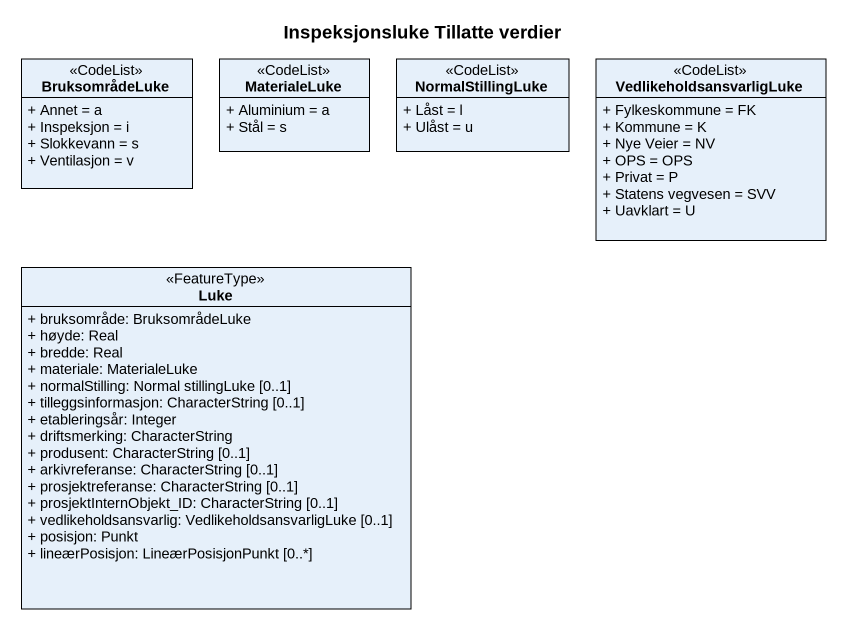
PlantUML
@startuml
title Inspeksjonsluke Tillatte verdier
hide circle
hide empty members
skinparam classAttributeIconSize 0
class BruksområdeLuke <<CodeList>> {
  + Annet = a
  + Inspeksjon = i
  + Slokkevann = s
  + Ventilasjon = v
}
class MaterialeLuke <<CodeList>> {
  + Aluminium = a
  + Stål = s
}
class NormalStillingLuke <<CodeList>> {
  + Låst = l
  + Ulåst = u
}
class VedlikeholdsansvarligLuke <<CodeList>> {
  + Fylkeskommune = FK
  + Kommune = K
  + Nye Veier = NV
  + OPS = OPS
  + Privat = P
  + Statens vegvesen = SVV
  + Uavklart = U
}
class Luke <<FeatureType>> {
  + bruksområde: BruksområdeLuke
  + høyde: Real
  + bredde: Real
  + materiale: MaterialeLuke
  + normalStilling: Normal stillingLuke [0..1]
  + tilleggsinformasjon: CharacterString [0..1]
  + etableringsår: Integer
  + driftsmerking: CharacterString
  + produsent: CharacterString [0..1]
  + arkivreferanse: CharacterString [0..1]
  + prosjektreferanse: CharacterString [0..1]
  + prosjektInternObjekt_ID: CharacterString [0..1]
  + vedlikeholdsansvarlig: VedlikeholdsansvarligLuke [0..1]
  + posisjon: Punkt
  + lineærPosisjon: LineærPosisjonPunkt [0..*]
}
@enduml
